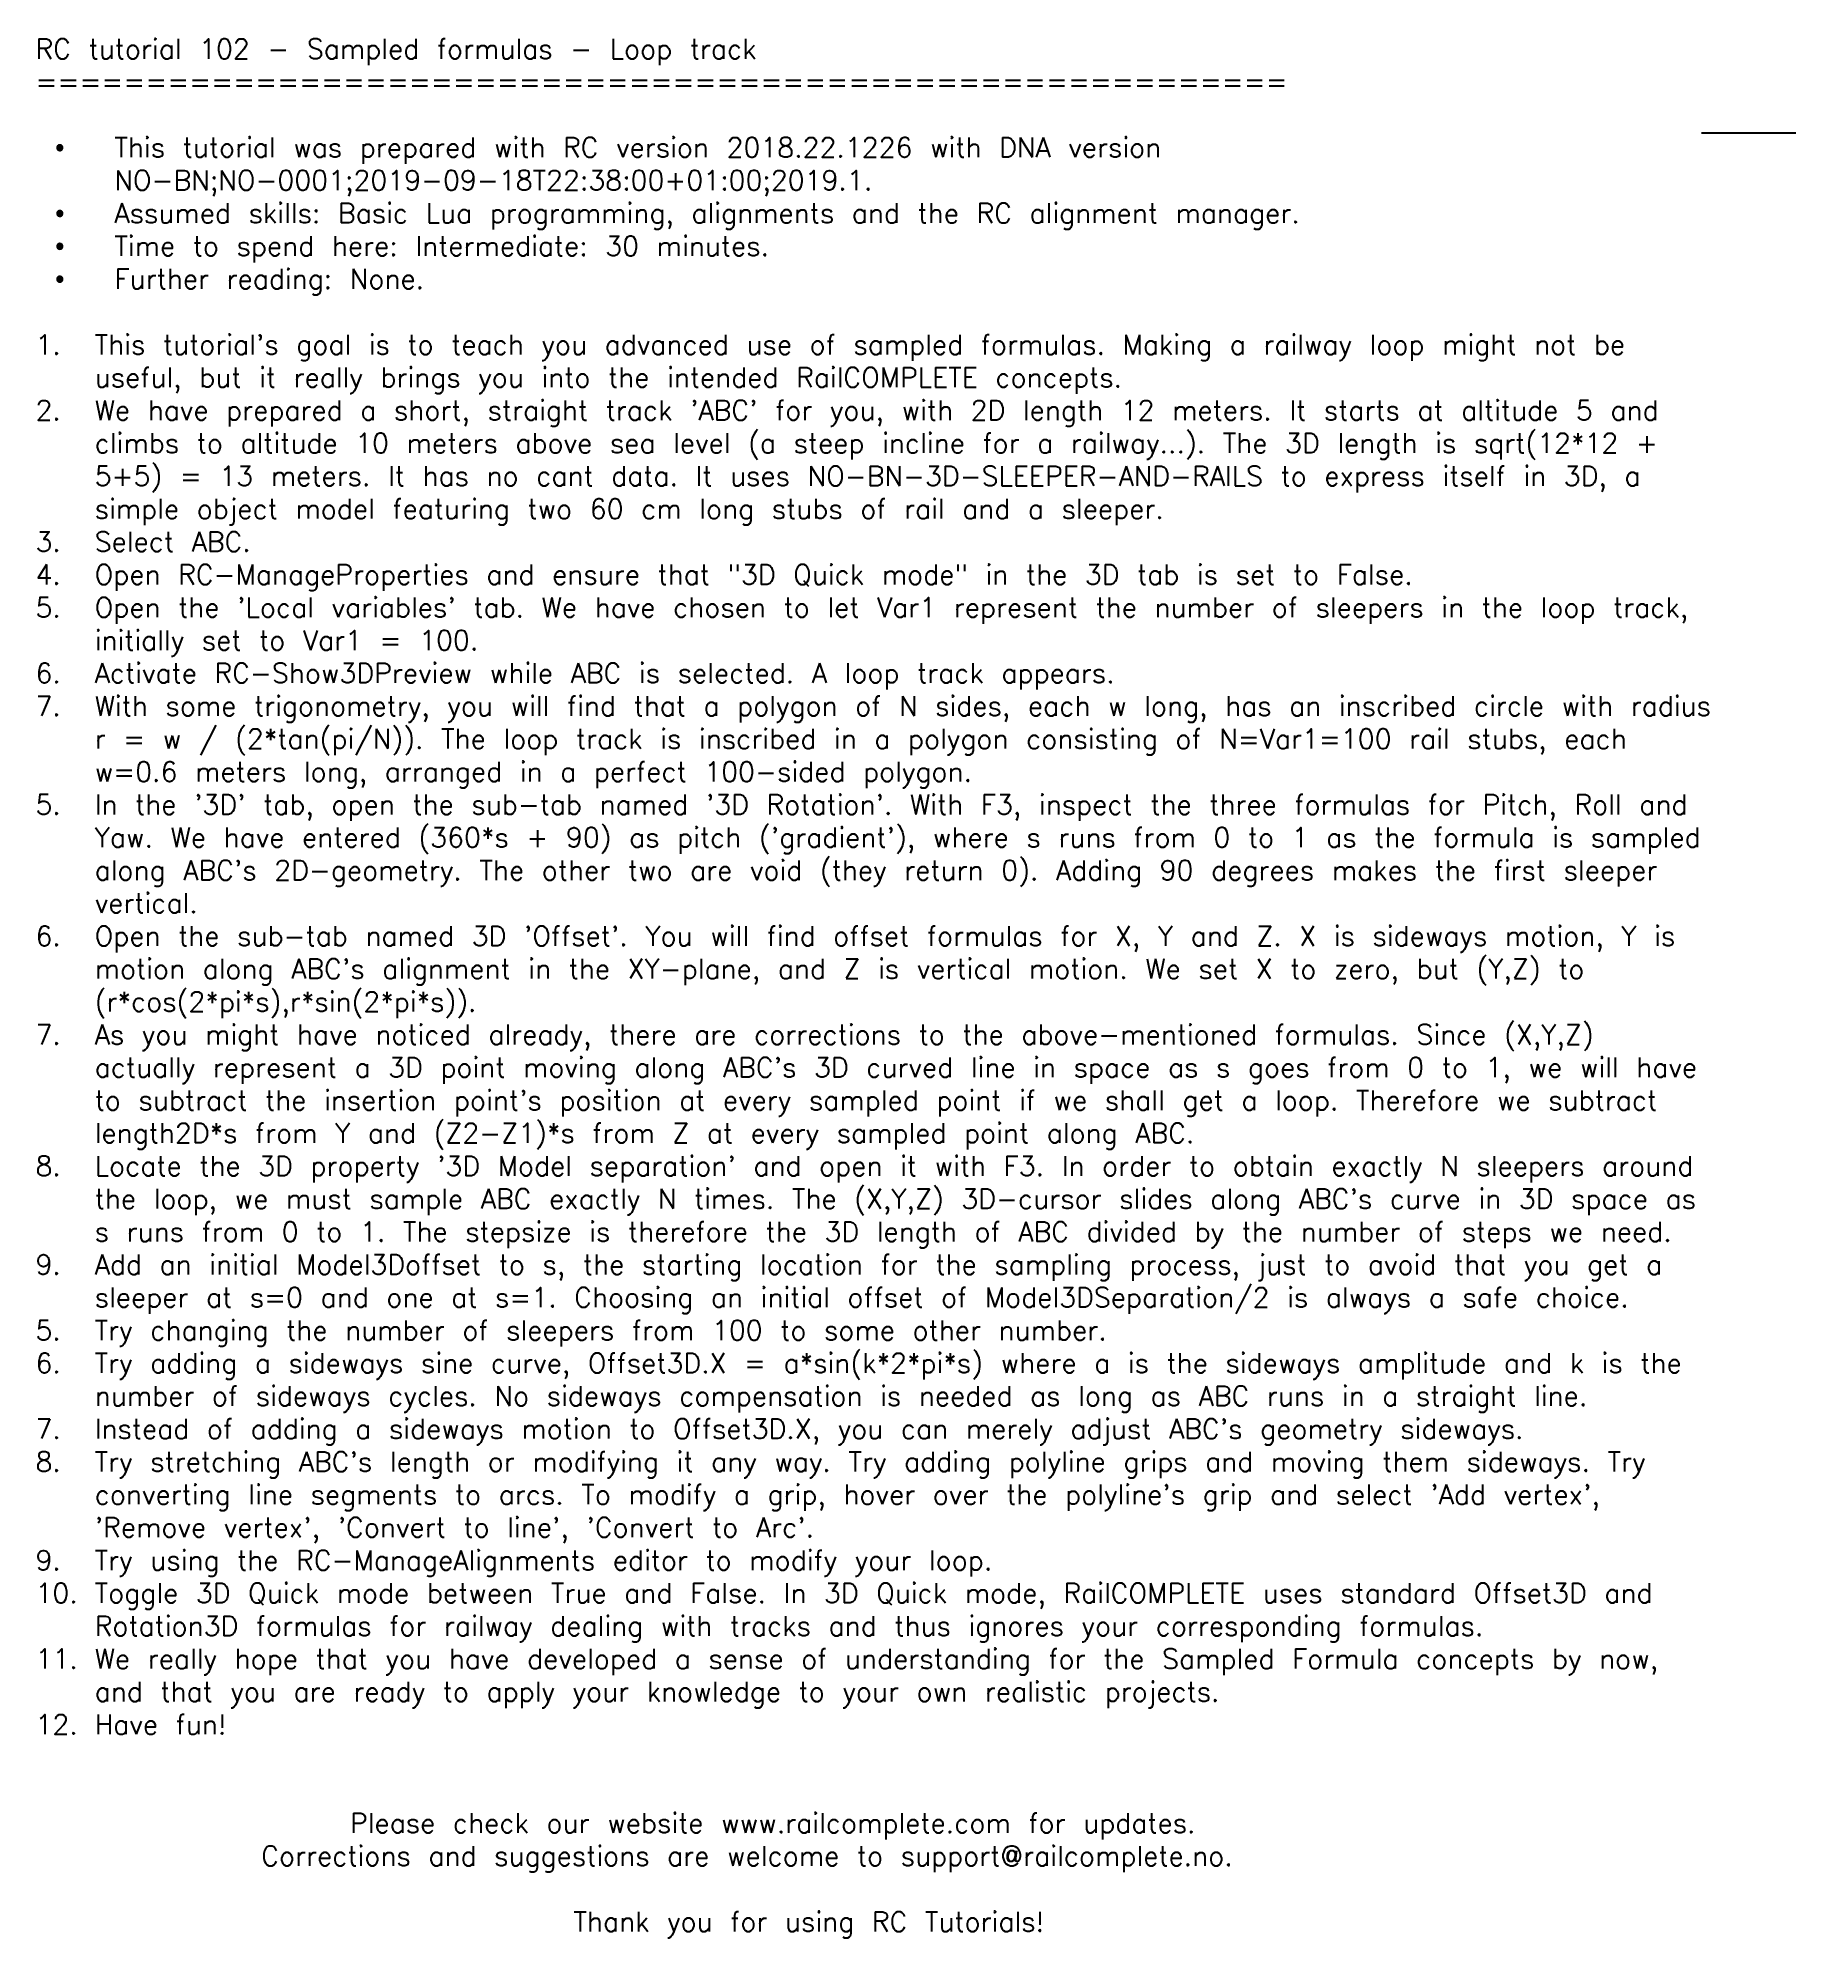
# Model space of a CAD drawing. Header units: metres. Extents: x 14 to 237, y -229 to 12.
import ezdxf

# ---------------------------------------------------------------- set-up
doc = ezdxf.new("R2010")
doc.units = ezdxf.units.M
doc.layers.add('JBTOB_KO_SPO', color=2, linetype='Continuous', true_color=0xffff00)
doc.styles.get("Standard").update_dxf_attribs({"font": 'txt.shx'})

msp = doc.modelspace()

# ---------------------------------------------------------------- linework, layer by layer
at = {"layer": 'JBTOB_KO_SPO', "flags": 128}
msp.add_lwpolyline([(224.99, 0), (236.99, 0)], dxfattribs=at)

# ---------------------------------------------------------------- texts
at = {"insert": (11.24, 11.9), "char_height": 2.5, "attachment_point": 1}
msp.add_mtext_dynamic_manual_height_columns('\\pi2.5;RC tutorial 102 - Sampled formulas - Loop track\\P=========================================================\\P\\pi-7.5,l10,t10;\\P\\pl12.5,t12.5;{\\fSymbol|b0|i0|c2|p18;·^I}This tutorial was prepared with RC version 2018.22.1226 with DNA version NO-BN;NO-0001;2019-09-18T22:38:00+01:00;2019.1.\\P{\\fSymbol|b0|i0|c2|p18;·^I}Assumed skills: Basic Lua programming, alignments and the RC alignment manager.\\P{\\fSymbol|b0|i0|c2|p18;·^I}Time to spend here: Intermediate: 30 minutes.\\P{\\fSymbol|b0|i0|c2|p18;·^I}Further reading: None.\\P\\pl10,t7.5,10;\\P\\pt10;1.^IThis tutorial\'s goal is to teach you advanced use of sampled formulas. Making a railway loop might not be useful, but it really brings you into the intended RailCOMPLETE concepts.\\P2.^IWe have prepared a short, straight track \'ABC\' for you, with 2D length 12 meters. It starts at altitude 5 and climbs to altitude 10 meters above sea level (a steep incline for a railway...). The 3D length is sqrt(12*12 + 5+5) = 13 meters. It has no cant data. It uses NO-BN-3D-SLEEPER-AND-RAILS to express itself in 3D, a simple object model featuring two 60 cm long stubs of rail and a sleeper.\\P3.^ISelect ABC.\\P4.^IOpen RC-ManageProperties and ensure that "3D Quick mode" in the 3D tab is set to False. \\P5.^IOpen the \'Local variables\' tab. We have chosen to let Var1 represent the number of sleepers in the loop track, initially set to Var1 = 100. \\P6.^IActivate RC-Show3DPreview while ABC is selected. A loop track appears.\\P7.^IWith some trigonometry, you will find that a polygon of N sides, each w long, has an inscribed circle with radius r = w / (2*tan(pi/N)). The loop track is inscribed in a polygon consisting of N=Var1=100 rail stubs, each w=0.6 meters long, arranged in a perfect 100-sided polygon.\\P5.^IIn the \'3D\' tab, open the sub-tab named \'3D Rotation\'. With F3, inspect the three formulas for Pitch, Roll and Yaw. We have entered (360*s + 90) as pitch (\'gradient\'), where s runs from 0 to 1 as the formula is sampled along ABC\'s 2D-geometry. The other two are void (they return 0). Adding 90 degrees makes the first sleeper vertical.\\P6.^IOpen the sub-tab named 3D \'Offset\'. You will find offset formulas for X, Y and Z. X is sideways motion, Y is motion along ABC\'s alignment in the XY-plane, and Z is vertical motion. We set X to zero, but (Y,Z) to (r*cos(2*pi*s),r*sin(2*pi*s)).\\P7.^IAs you might have noticed already, there are corrections to the above-mentioned formulas. Since (X,Y,Z) actually represent a 3D point moving along ABC\'s 3D curved line in space as s goes from 0 to 1, we will have to subtract the insertion point\'s position at every sampled point if we shall get a loop. Therefore we subtract length2D*s from Y and (Z2-Z1)*s from Z at every sampled point along ABC.\\P8.^ILocate the 3D property \'3D Model separation\' and open it with F3. In order to obtain exactly N sleepers around the loop, we must sample ABC exactly N times. The (X,Y,Z) 3D-cursor slides along ABC\'s curve in 3D space as s runs from 0 to 1. The stepsize is therefore the 3D length of ABC divided by the number of steps we need.\\P9.^IAdd an initial Model3Doffset to s, the starting location for the sampling process, just to avoid that you get a sleeper at s=0 and one at s=1. Choosing an initial offset of Model3DSeparation/2 is always a safe choice.\\P5.^ITry changing the number of sleepers from 100 to some other number.\\P6.^ITry adding a sideways sine curve, Offset3D.X = a*sin(k*2*pi*s) where a is the sideways amplitude and k is the number of sideways cycles. No sideways compensation is needed as long as ABC runs in a straight line.\\P7.^IInstead of adding a sideways motion to Offset3D.X, you can merely adjust ABC\'s geometry sideways.\\P8.^ITry stretching ABC\'s length or modifying it any way. Try adding polyline grips and moving them sideways. Try converting line segments to arcs. To modify a grip, hover over the polyline\'s grip and select \'Add vertex\', \'Remove vertex\', \'Convert to line\', \'Convert to Arc\'. \\P9.^ITry using the RC-ManageAlignments editor to modify your loop.\\P10.^IToggle 3D Quick mode between True and False. In 3D Quick mode, RailCOMPLETE uses standard Offset3D and Rotation3D formulas for railway dealing with tracks and thus ignores your corresponding formulas.\\P11.^IWe really hope that you have developed a sense of understanding for the Sampled Formula concepts by now, and that you are ready to apply your knowledge to your own realistic projects.\\P12.^IHave fun!\\P\\pt7.5,10;\\P\\P\\pi42.37587,l0,tz;Please check our website www.railcomplete.com for updates. \\P\\pi31.12587;Corrections and suggestions are welcome to support@railcomplete.no.\\P\\pi107.16754;\\P\\pi70.7092;Thank you for using RC Tutorials!', width=214.3351, gutter_width=12.5, heights=[0], dxfattribs=at)

doc.saveas('drawing.dxf')
